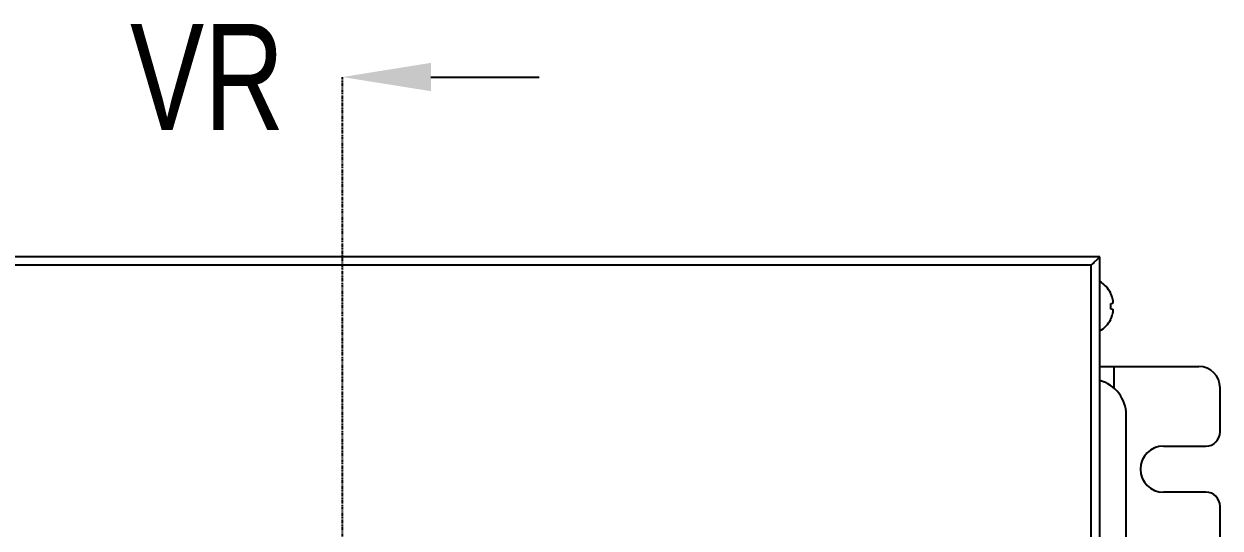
# Model space of a CAD drawing. Extents: x -425 to 6552, y -3049 to 3105.
# Drawn here: x 170 to 339, y -807.1 to -735.9 of the extents above; entities that cross this region are included whole.
import ezdxf

# ---------------------------------------------------------------- set-up
doc = ezdxf.new("R2010")
doc.units = 0
doc.linetypes.add('PHANTOM', pattern=[0.8, 0.45, -0.05, 0.1, -0.05, 0.1, -0.05])
doc.layers.get('0').update_dxf_attribs({"linetype": 'CONTINUOUS'})
doc.styles.get("Standard").update_dxf_attribs({"font": 'gulim.ttc', "width": 0.8, "height": 2})

# ---------------------------------------------------------------- blocks, each defined once
blk = doc.blocks.new('XSEC_FILLED')
at = {"color": 0, "linetype": 'BYBLOCK'}
blk.add_solid([(0, 0), (-1, 0.16), (-1, -0.16)], dxfattribs=at)

msp = doc.modelspace()

# ---------------------------------------------------------------- linework, layer by layer
at = {"color": 7, "linetype": 'PHANTOM'}
msp.add_line((215.01, -938.41), (215.01, -743.37), dxfattribs=at)
at = {"color": 7, "linetype": 'CONTINUOUS'}
for p, q in [((227.51, -743.37), (242.79, -743.37)), ((322.01, -768.74), (57.01, -768.74)), ((322.01, -768.74), (320.81, -769.94)), ((321.89, -768.86), (321.8, -768.96)), ((322, -768.76), (321.89, -768.86)), ((322.01, -768.74), (322, -768.76)), ((322.01, -908.74), (322.01, -768.74)), ((320.81, -769.94), (58.21, -769.94)), ((321.01, -769.74), (320.81, -769.94)), ((320.81, -907.54), (320.81, -769.94)), ((321.21, -769.55), (321.01, -769.74)), ((323.57, -773.94), (323.57, -773.89)), ((323.57, -775.33), (323.85, -775.29)), ((323.57, -776.15), (323.57, -775.33)), ((323.85, -776.2), (323.57, -776.15)), ((323.57, -777.59), (323.57, -777.54)), ((322.01, -784.24), (336.01, -784.24)), ((324.01, -784.24), (324.01, -787.29)), ((339.01, -793.49), (339.01, -787.24)), ((325.76, -836.4), (325.76, -791.08)), ((331.01, -795.49), (337.01, -795.49)), ((337.01, -801.99), (331.01, -801.99)), ((339.01, -873.49), (339.01, -803.99))]:
    msp.add_line(p, q, dxfattribs=at)
for centre, radius, start, end in [((319.95, -775.74), 4.06, 27.0569, 59.4898), ((319.9, -775.73), 4.08, 25.0967, 26.0312), ((319.88, -775.74), 4.1, 15.8051, 25.0853), ((319.88, -775.74), 4.11, 14.9386, 15.8013), ((321.54, -775.3), 2.39, 13.9759, 14.9398), ((319.88, -775.75), 4.1, 334.9147, 344.1949), ((319.88, -775.74), 4.11, 344.1987, 345.0614), ((321.54, -776.19), 2.38, 345.0602, 346.0241), ((319.95, -775.74), 4.06, 300.5102, 332.9431), ((319.9, -775.75), 4.08, 333.9688, 334.9033), ((336.01, -787.24), 3, 0, 90), ((320.76, -791.08), 5, 0, 75.5225), ((337.01, -793.49), 2, 270, 0), ((331.01, -798.74), 3.25, 90, 270), ((337.01, -803.99), 2, 0, 90)]:
    msp.add_arc(centre, radius, start, end, dxfattribs=at)
for points, knots in [([(323.85, -775.29), (323.86, -775.28), (323.88, -775.27), (323.9, -775.23), (323.91, -775.18), (323.91, -775.11), (323.91, -775.03), (323.89, -774.89), (323.87, -774.79), (323.86, -774.72)], [0, 0, 0, 0, 0.050993, 0.117478, 0.208864, 0.327016, 0.469961, 0.633486, 1, 1, 1, 1]), ([(323.86, -776.76), (323.87, -776.69), (323.89, -776.59), (323.91, -776.46), (323.91, -776.38), (323.91, -776.31), (323.9, -776.25), (323.88, -776.21), (323.86, -776.2), (323.85, -776.2)], [0, 0, 0, 0, 0.366519, 0.530041, 0.672985, 0.791137, 0.882521, 0.949007, 1, 1, 1, 1])]:
    msp.add_open_spline(points, degree=3, knots=knots, dxfattribs=at)

# ---------------------------------------------------------------- block references
at = {"color": 7, "linetype": 'CONTINUOUS', "xscale": 12.5, "yscale": 12.5, "zscale": 12.5, "rotation": 180}
msp.add_blockref('XSEC_FILLED', (215.01, -743.37), dxfattribs=at)

# ---------------------------------------------------------------- texts
at = {"color": 7, "width": 0.8}
msp.add_text('VR', height=15, dxfattribs=at).set_placement((185.01, -750.87))

doc.saveas('drawing.dxf')
